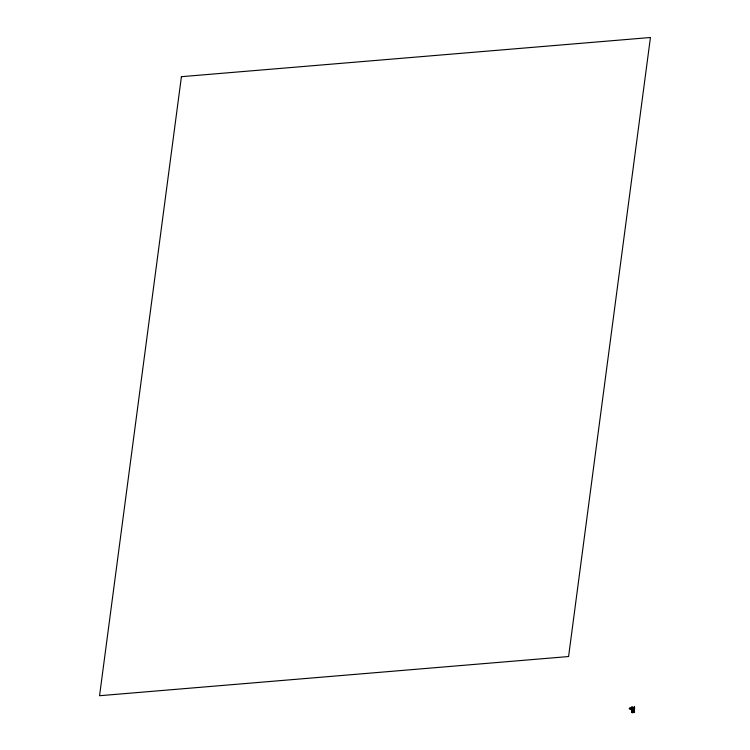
<?xml version="1.0" encoding="UTF-8"?>
<svg xmlns="http://www.w3.org/2000/svg" width="750" height="750" viewBox="0 0 750 750"><rect width="100%" height="100%" fill="white"/><g stroke="black" fill="none" stroke-linecap="round" stroke-linejoin="round"><path stroke-width="1.12" d="M632.916 707.934C632.4 714.609 632.419 703.631 632.916 707.934L632.606 709.069M634.228 710.953L634.312 707.044L633.75 709.087M634.163 711.469C633.356 714.45 635.662 706.35 633.984 707.428M633.919 712.022C628.556 714.806 634.697 706.125 631.331 707.288L631.05 709.312M631.153 709.547L631.416 707.512C635.241 705.984 628.491 714.975 634.003 712.294M631.341 709.275L631.331 707.288M634.35 709.284L632.241 709.453L632.353 707.391M632.916 710.803L632.269 710.222L632.316 711M632.166 712.134L632.391 710.447L632.972 710.4L632.747 712.087L632.044 711.909M633.356 710.372L633.928 710.316L633.703 712.013L633.141 712.059L633.225 710.138L633.9 710.541M633.872 709.312L634.509 707.325L634.228 709.05M634.153 707.175L633.759 708.975M632.334 707.981L632.653 707.447M631.303 707.288L630.759 709.322L631.341 709.284M634.322 709.05L632.109 709.669M634.303 707.034L634.641 707.784M633.787 708.778L634.106 709.303M633.506 710.353L633.319 710.616M633.759 711.619L633.488 712.031M632.053 708.919L632.484 709.434M633.459 711.797L633.909 712.331M633.047 711.534L633.553 712.359M632.503 711.872L632.859 712.416M632.081 711.619L632.494 712.444M181.416 76.678L99.562 695.719L568.584 656.541L650.438 37.5L181.416 76.678M629.503 708.206L629.381 709.134A2.737 0.853 85.2 0 0 629.438 708.084L629.503 708.206"/></g></svg>
